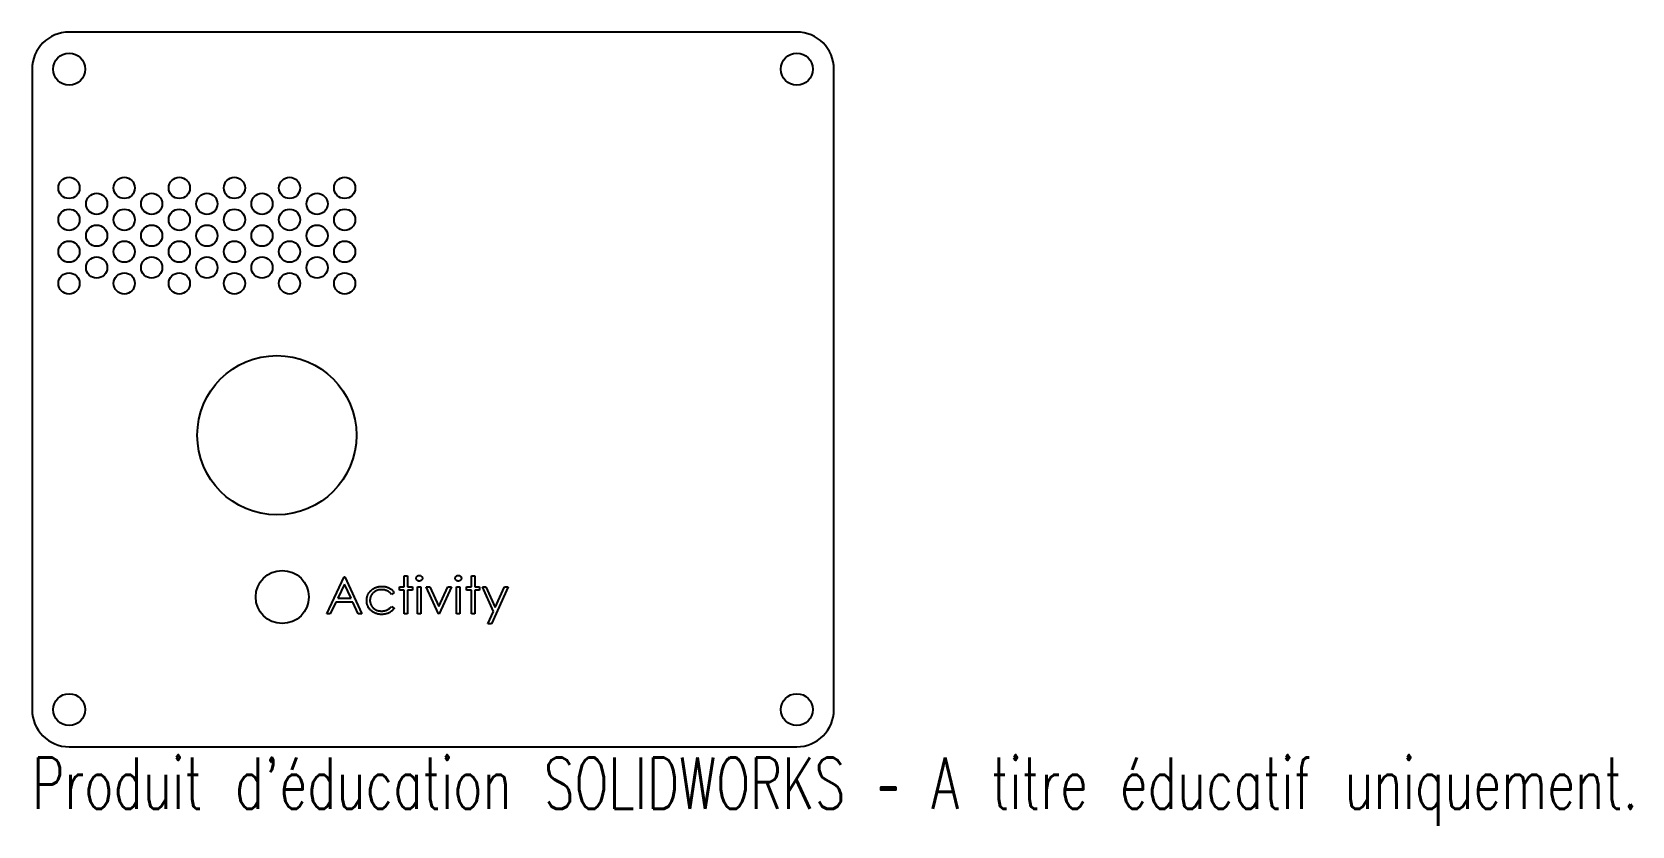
# Model space of a CAD drawing. Header units: millimetres. Extents: x -36 to 114, y -41 to 34.
import ezdxf

# ---------------------------------------------------------------- set-up
doc = ezdxf.new("R2010")
doc.units = ezdxf.units.MM
doc.styles.add('SLDTEXTSTYLE0', font='TXT', dxfattribs={"width": 0.7, "bigfont": 'bigfont'})

msp = doc.modelspace()

# ---------------------------------------------------------------- linework, layer by layer
at = {"color": 7, "linetype": 'Continuous', "lineweight": 25}
for p, q in [((35.79, 33.67), (-32.79, 33.67)), ((-36.29, 30.17), (-36.29, -30.17)), ((39.29, -30.17), (39.29, 30.17)), ((-8.52, -21.16), (-6.86, -17.66)), ((-6.86, -17.66), (-6.82, -17.66)), ((-6.82, -17.66), (-5.2, -21.16)), ((-1.21, -18.6), (-1.21, -17.57)), ((-1.21, -17.57), (-0.89, -17.57)), ((-0.89, -17.57), (-0.89, -18.6)), ((5.12, -18.6), (5.12, -17.57)), ((5.12, -17.57), (5.43, -17.57)), ((5.43, -17.57), (5.43, -18.6)), ((-6.84, -18.34), (-7.48, -19.68)), ((-6.22, -19.68), (-6.84, -18.34)), ((-2.15, -19.15), (-2.41, -19.32)), ((-1.66, -18.91), (-1.66, -18.6)), ((-1.66, -18.6), (-1.21, -18.6)), ((-1.21, -18.91), (-1.66, -18.91)), ((-1.21, -21.16), (-1.21, -18.91)), ((-0.89, -18.6), (-0.44, -18.6)), ((-0.44, -18.91), (-0.89, -18.91)), ((-0.89, -18.91), (-0.89, -21.16)), ((-0.44, -18.6), (-0.44, -18.91)), ((0.05, -21.16), (0.05, -18.6)), ((0.05, -18.6), (0.36, -18.6)), ((0.36, -18.6), (0.36, -21.16)), ((2.02, -21.16), (0.86, -18.6)), ((0.86, -18.6), (1.2, -18.6)), ((1.2, -18.6), (2.05, -20.46)), ((2.05, -20.46), (2.9, -18.6)), ((3.24, -18.6), (2.07, -21.16)), ((2.9, -18.6), (3.24, -18.6)), ((3.73, -21.16), (3.73, -18.6)), ((3.73, -18.6), (4.04, -18.6)), ((4.04, -18.6), (4.04, -21.16)), ((4.67, -18.91), (4.67, -18.6)), ((4.67, -18.6), (5.12, -18.6)), ((5.12, -18.91), (4.67, -18.91)), ((5.12, -21.16), (5.12, -18.91)), ((5.43, -18.6), (5.88, -18.6)), ((5.88, -18.91), (5.43, -18.91)), ((5.43, -18.91), (5.43, -21.16)), ((5.88, -18.6), (5.88, -18.91)), ((7.19, -20.94), (6.15, -18.6)), ((6.15, -18.6), (6.49, -18.6)), ((6.49, -18.6), (7.36, -20.56)), ((8.58, -18.6), (7.01, -22.1)), ((7.36, -20.56), (8.24, -18.6)), ((8.24, -18.6), (8.58, -18.6)), ((-7.65, -20.04), (-8.18, -21.16)), ((-6.06, -20.04), (-7.65, -20.04)), ((-7.48, -19.68), (-6.22, -19.68)), ((-5.54, -21.16), (-6.06, -20.04)), ((-2.41, -20.44), (-2.15, -20.61)), ((6.67, -22.1), (7.19, -20.94)), ((-8.18, -21.16), (-8.52, -21.16)), ((-5.2, -21.16), (-5.54, -21.16)), ((-0.89, -21.16), (-1.21, -21.16)), ((0.36, -21.16), (0.05, -21.16)), ((2.07, -21.16), (2.02, -21.16)), ((4.04, -21.16), (3.73, -21.16)), ((5.43, -21.16), (5.12, -21.16)), ((7.01, -22.1), (6.67, -22.1)), ((-32.79, -33.67), (35.79, -33.67))]:
    msp.add_line(p, q, dxfattribs=at)
for centre, radius in [((-32.79, 30.17), 1.5), ((35.79, 30.17), 1.5), ((-32.8, 18.98), 1), ((-27.6, 18.98), 1), ((-22.41, 18.98), 1), ((-17.21, 18.98), 1), ((-12.02, 18.98), 1), ((-6.82, 18.98), 1), ((-30.2, 17.48), 1), ((-25.01, 17.48), 1), ((-19.81, 17.48), 1), ((-14.61, 17.48), 1), ((-9.42, 17.48), 1), ((-32.8, 15.98), 1), ((-27.6, 15.98), 1), ((-22.41, 15.98), 1), ((-17.21, 15.98), 1), ((-12.02, 15.98), 1), ((-6.82, 15.98), 1), ((-30.2, 14.48), 1), ((-25.01, 14.48), 1), ((-19.81, 14.48), 1), ((-14.61, 14.48), 1), ((-9.42, 14.48), 1), ((-32.8, 12.98), 1), ((-27.6, 12.98), 1), ((-22.41, 12.98), 1), ((-17.21, 12.98), 1), ((-12.02, 12.98), 1), ((-6.82, 12.98), 1), ((-30.2, 11.48), 1), ((-25.01, 11.48), 1), ((-19.81, 11.48), 1), ((-14.61, 11.48), 1), ((-9.42, 11.48), 1), ((-32.8, 9.98), 1), ((-27.6, 9.98), 1), ((-22.41, 9.98), 1), ((-17.21, 9.98), 1), ((-12.02, 9.98), 1), ((-6.82, 9.98), 1), ((-13.21, -4.32), 7.5), ((-12.7, -19.56), 2.5), ((-32.79, -30.17), 1.5), ((35.79, -30.17), 1.5)]:
    msp.add_circle(centre, radius, dxfattribs=at)
for centre, start, end in [((-32.79, 30.17), 90, 180), ((35.79, 30.17), 0, 90), ((-32.79, -30.17), 180, 270), ((35.79, -30.17), 270, 0)]:
    msp.add_arc(centre, 3.5, start, end, dxfattribs=at)
for points, knots in [([(-0.08, -17.79), (-0.08, -17.78), (-0.08, -17.74), (-0.06, -17.69), (-0.04, -17.64), (0, -17.6), (0.04, -17.57), (0.09, -17.54), (0.15, -17.53), (0.19, -17.52), (0.21, -17.52)], [0, 0, 0, 0, 0.12329, 0.242149, 0.363437, 0.489745, 0.618115, 0.744894, 0.868932, 1, 1, 1, 1]), ([(0.21, -18.06), (0.19, -18.06), (0.15, -18.06), (0.09, -18.04), (0.04, -18.02), (0, -17.98), (-0.04, -17.94), (-0.06, -17.9), (-0.08, -17.85), (-0.08, -17.81), (-0.08, -17.79)], [0, 0, 0, 0, 0.131867, 0.256661, 0.384213, 0.513365, 0.640443, 0.761085, 0.879146, 1, 1, 1, 1]), ([(0.21, -17.52), (0.23, -17.52), (0.26, -17.53), (0.32, -17.54), (0.37, -17.57), (0.41, -17.6), (0.45, -17.64), (0.48, -17.69), (0.5, -17.74), (0.5, -17.78), (0.5, -17.79)], [0, 0, 0, 0, 0.131899, 0.258284, 0.384341, 0.51198, 0.638632, 0.75923, 0.877412, 1, 1, 1, 1]), ([(0.5, -17.79), (0.5, -17.81), (0.5, -17.85), (0.48, -17.9), (0.45, -17.94), (0.41, -17.98), (0.37, -18.02), (0.32, -18.04), (0.26, -18.06), (0.23, -18.06), (0.21, -18.06)], [0, 0, 0, 0, 0.120162, 0.237546, 0.357497, 0.484917, 0.613329, 0.74015, 0.867301, 1, 1, 1, 1]), ([(3.59, -17.79), (3.6, -17.78), (3.6, -17.74), (3.62, -17.69), (3.64, -17.64), (3.68, -17.6), (3.72, -17.57), (3.77, -17.54), (3.83, -17.53), (3.87, -17.52), (3.89, -17.52)], [0, 0, 0, 0, 0.12329, 0.242149, 0.363437, 0.489745, 0.618115, 0.744894, 0.868932, 1, 1, 1, 1]), ([(3.89, -18.06), (3.87, -18.06), (3.83, -18.06), (3.77, -18.04), (3.72, -18.02), (3.68, -17.98), (3.64, -17.94), (3.62, -17.9), (3.6, -17.85), (3.6, -17.81), (3.59, -17.79)], [0, 0, 0, 0, 0.131867, 0.256661, 0.384213, 0.513365, 0.640443, 0.761085, 0.879146, 1, 1, 1, 1]), ([(3.89, -17.52), (3.9, -17.52), (3.94, -17.53), (4, -17.54), (4.05, -17.57), (4.09, -17.6), (4.13, -17.64), (4.16, -17.69), (4.17, -17.74), (4.18, -17.78), (4.18, -17.79)], [0, 0, 0, 0, 0.131899, 0.258284, 0.384341, 0.51198, 0.638632, 0.75923, 0.877412, 1, 1, 1, 1]), ([(4.18, -17.79), (4.18, -17.81), (4.17, -17.85), (4.16, -17.9), (4.13, -17.94), (4.09, -17.98), (4.05, -18.02), (4, -18.04), (3.94, -18.06), (3.9, -18.06), (3.89, -18.06)], [0, 0, 0, 0, 0.120162, 0.237546, 0.357497, 0.484917, 0.613329, 0.74015, 0.867301, 1, 1, 1, 1]), ([(-4.75, -19.9), (-4.75, -19.87), (-4.75, -19.81), (-4.74, -19.72), (-4.73, -19.63), (-4.7, -19.55), (-4.68, -19.46), (-4.65, -19.38), (-4.61, -19.3), (-4.57, -19.22), (-4.52, -19.14), (-4.46, -19.07), (-4.41, -19), (-4.34, -18.94), (-4.28, -18.88), (-4.21, -18.83), (-4.13, -18.78), (-4.05, -18.73), (-3.97, -18.69), (-3.88, -18.65), (-3.79, -18.62), (-3.7, -18.6), (-3.61, -18.58), (-3.52, -18.57), (-3.42, -18.56), (-3.35, -18.56), (-3.32, -18.56)], [0, 0, 0, 0, 0.041291, 0.082136, 0.122636, 0.162831, 0.203007, 0.243526, 0.284173, 0.32541, 0.366855, 0.407551, 0.448187, 0.488683, 0.529015, 0.569843, 0.61137, 0.653238, 0.695446, 0.737751, 0.780043, 0.822807, 0.865978, 0.909595, 0.954231, 1, 1, 1, 1]), ([(-3.34, -18.87), (-3.38, -18.87), (-3.46, -18.87), (-3.57, -18.89), (-3.67, -18.91), (-3.77, -18.94), (-3.87, -18.98), (-3.96, -19.03), (-4.05, -19.09), (-4.13, -19.16), (-4.2, -19.23), (-4.26, -19.31), (-4.32, -19.4), (-4.36, -19.49), (-4.4, -19.58), (-4.42, -19.67), (-4.43, -19.77), (-4.44, -19.84), (-4.44, -19.87)], [0, 0, 0, 0, 0.069522, 0.136921, 0.201969, 0.265462, 0.328248, 0.390817, 0.45355, 0.517542, 0.580738, 0.641922, 0.701597, 0.760313, 0.818757, 0.877718, 0.938094, 1, 1, 1, 1]), ([(-2.41, -19.32), (-2.44, -19.28), (-2.5, -19.21), (-2.6, -19.12), (-2.7, -19.04), (-2.81, -18.98), (-2.94, -18.93), (-3.06, -18.89), (-3.2, -18.87), (-3.29, -18.87), (-3.34, -18.87)], [0, 0, 0, 0, 0.128324, 0.252584, 0.373506, 0.493364, 0.614609, 0.73847, 0.865995, 1, 1, 1, 1]), ([(-3.32, -18.56), (-3.28, -18.56), (-3.19, -18.56), (-3.07, -18.57), (-2.95, -18.6), (-2.83, -18.63), (-2.72, -18.67), (-2.61, -18.72), (-2.52, -18.78), (-2.43, -18.83), (-2.35, -18.9), (-2.27, -18.98), (-2.21, -19.06), (-2.17, -19.12), (-2.15, -19.15)], [0, 0, 0, 0, 0.091269, 0.182081, 0.27191, 0.362049, 0.450066, 0.533976, 0.613602, 0.690198, 0.765413, 0.841437, 0.919733, 1, 1, 1, 1]), ([(-3.35, -21.2), (-3.4, -21.2), (-3.49, -21.2), (-3.63, -21.18), (-3.77, -21.15), (-3.9, -21.11), (-4.02, -21.06), (-4.14, -20.99), (-4.25, -20.91), (-4.35, -20.83), (-4.45, -20.73), (-4.53, -20.63), (-4.6, -20.52), (-4.65, -20.4), (-4.7, -20.29), (-4.73, -20.16), (-4.75, -20.03), (-4.75, -19.94), (-4.75, -19.9)], [0, 0, 0, 0, 0.069559, 0.136335, 0.201096, 0.26445, 0.327005, 0.389391, 0.451976, 0.51567, 0.578973, 0.640167, 0.69974, 0.758685, 0.81782, 0.876984, 0.937634, 1, 1, 1, 1]), ([(-4.44, -19.87), (-4.44, -19.92), (-4.43, -20.01), (-4.4, -20.14), (-4.36, -20.26), (-4.3, -20.39), (-4.22, -20.5), (-4.13, -20.6), (-4.02, -20.69), (-3.9, -20.76), (-3.77, -20.82), (-3.64, -20.86), (-3.49, -20.88), (-3.39, -20.89), (-3.34, -20.89)], [0, 0, 0, 0, 0.080525, 0.159965, 0.240321, 0.322529, 0.405024, 0.486597, 0.567865, 0.651333, 0.736238, 0.821529, 0.909005, 1, 1, 1, 1]), ([(-2.15, -20.61), (-2.16, -20.64), (-2.2, -20.68), (-2.25, -20.75), (-2.3, -20.81), (-2.36, -20.86), (-2.43, -20.92), (-2.49, -20.96), (-2.57, -21.01), (-2.64, -21.05), (-2.72, -21.09), (-2.8, -21.12), (-2.89, -21.14), (-2.97, -21.17), (-3.06, -21.18), (-3.15, -21.19), (-3.25, -21.2), (-3.31, -21.2), (-3.35, -21.2)], [0, 0, 0, 0, 0.0596334, 0.1190689, 0.1781965, 0.2369566, 0.295932, 0.3558558, 0.4164733, 0.4777416, 0.539903, 0.6025375, 0.6654224, 0.7297653, 0.7948288, 0.8618265, 0.9300109, 1, 1, 1, 1]), ([(-3.34, -20.89), (-3.29, -20.89), (-3.2, -20.88), (-3.07, -20.86), (-2.94, -20.83), (-2.82, -20.78), (-2.71, -20.72), (-2.6, -20.64), (-2.5, -20.55), (-2.44, -20.48), (-2.41, -20.44)], [0, 0, 0, 0, 0.1299811, 0.2554473, 0.3772983, 0.4984418, 0.6193721, 0.7418565, 0.8685637, 1, 1, 1, 1])]:
    msp.add_open_spline(points, degree=3, knots=knots, dxfattribs=at)

# ---------------------------------------------------------------- texts
at = {"color": 7, "linetype": 'Continuous', "insert": (-36.29, -34.69), "char_height": 4.8336, "attachment_point": 1, "style": 'SLDTEXTSTYLE0'}
msp.add_mtext("Produit d'éducation SOLIDWORKS – A titre éducatif uniquement.", dxfattribs=at)

doc.saveas('drawing.dxf')
